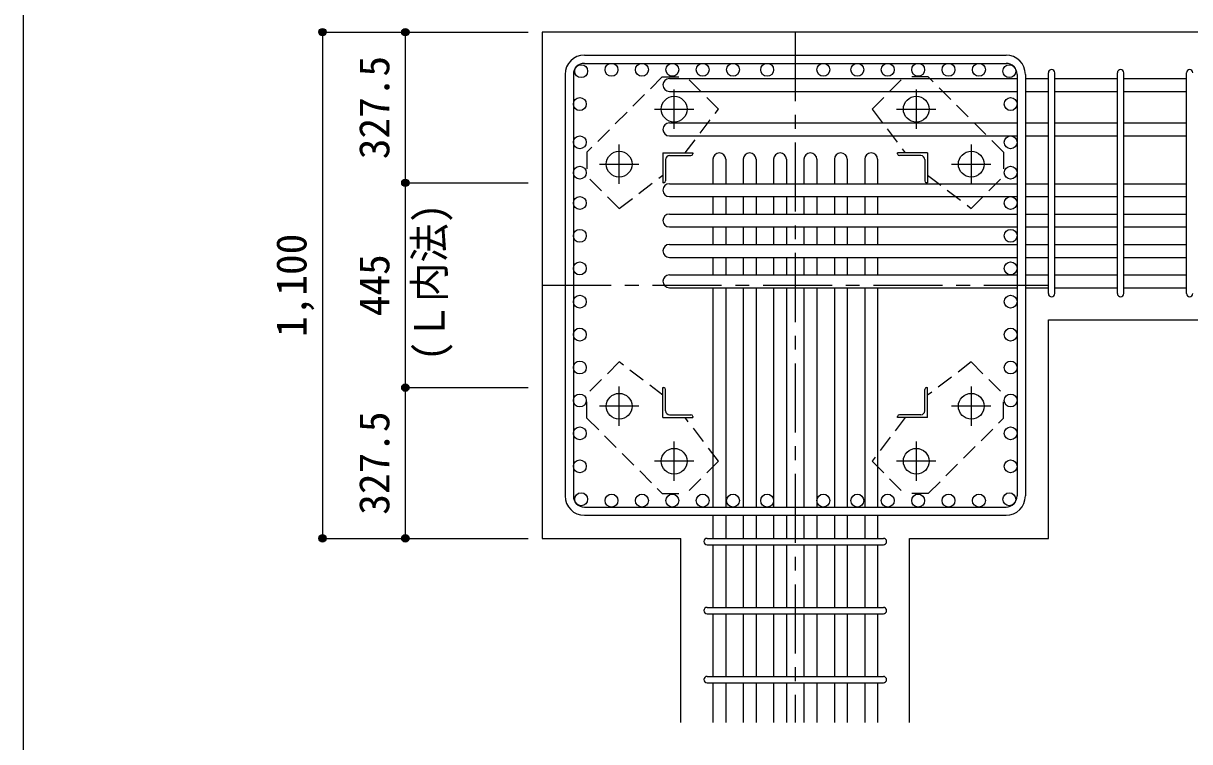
# Model space of a CAD drawing. Units: millimetres at full size, sheet at 1:30. Extents: x -5973 to 5954, y -4195 to 4201.
# Drawn here: x -5973 to -3439, y -2667 to -1106 of the extents above; entities that cross this region are included whole.
import ezdxf
from ezdxf.enums import TextEntityAlignment as Align

# ---------------------------------------------------------------- set-up
doc = ezdxf.new("R2010")
doc.units = ezdxf.units.MM
doc.header["$LTSCALE"] = 30
doc.header["$PDMODE"] = 32
doc.header["$PDSIZE"] = 15
doc.linetypes.add('CHAIN1', pattern=[8, 5, -1, 1, -1])
doc.linetypes.add('DASHED1', pattern=[1.8, 1.2, -0.6])
for name, color, linetype in [('0-1_躯体線', 2, 'Continuous'), ('0-2_アンカー、アングル', 4, 'Continuous'), ('0-3_立上り筋', 3, 'Continuous'), ('0-4_フープ筋', 7, 'Continuous'), ('0-5_基礎梁筋', 7, 'Continuous'), ('0-6_スタラップ筋', 7, 'Continuous'), ('0-7_文字', 4, 'Continuous'), ('0-9_プレート', 4, 'DASHED1'), ('0-D_寸法', 4, 'Continuous'), ('F-0_枠', 6, 'Continuous')]:
    doc.layers.add(name, color=color, linetype=linetype)
doc.styles.add('ＭＳ ゴシック', font='')
doc.styles.get('ＭＳ ゴシック').set_extended_font_data('MS Gothic')

msp = doc.modelspace()

# ---------------------------------------------------------------- linework, layer by layer
at = {"layer": '0-1_躯体線'}
for p, q in [((-3345.8, -1124.89), (-4845.8, -1124.89)), ((-4845.8, -1124.89), (-4845.8, -2224.89)), ((-3745.8, -1749.89), (-3345.8, -1749.89)), ((-3745.8, -2224.89), (-3745.8, -1749.89)), ((-4845.8, -2224.89), (-4544.3, -2224.89)), ((-4544.3, -2624.89), (-4544.3, -2224.89))]:
    msp.add_line(p, q, dxfattribs=at)
msp.add_lwpolyline([(-4047.3, -2624.89), (-4047.3, -2224.89), (-3745.8, -2224.89)], dxfattribs=at)
at = {"layer": '0-2_アンカー、アングル', "linetype": 'CHAIN1'}
for p, q in [((-4558.8, -1335.1), (-4558.8, -1249.59)), ((-4032.8, -1249.6), (-4032.8, -1335.09)), ((-4601.6, -1292.39), (-4516.1, -1292.39)), ((-4075.5, -1292.39), (-3990, -1292.39)), ((-4678.3, -1454.6), (-4678.3, -1369.09)), ((-3913.3, -1369.1), (-3913.3, -1454.59)), ((-4721.1, -1411.89), (-4635.6, -1411.89)), ((-3956, -1411.89), (-3870.5, -1411.89)), ((-4678.3, -1980.69), (-4678.3, -1895.2)), ((-3913.3, -1895.19), (-3913.3, -1980.7)), ((-4635.6, -1937.89), (-4721.1, -1937.89)), ((-3870.5, -1937.89), (-3956, -1937.89)), ((-4558.8, -2100.19), (-4558.8, -2014.7)), ((-4032.8, -2014.69), (-4032.8, -2100.2)), ((-4516.1, -2057.39), (-4601.6, -2057.39)), ((-3990, -2057.39), (-4075.5, -2057.39))]:
    msp.add_line(p, q, dxfattribs=at)
at = {"layer": '0-2_アンカー、アングル'}
for p, q in [((-4583.3, -1387.39), (-4518.3, -1387.39)), ((-4583.3, -1387.39), (-4583.3, -1452.39)), ((-4568.8, -1393.39), (-4522.3, -1393.39)), ((-4518.3, -1387.39), (-4518.3, -1389.39)), ((-4008.3, -1387.39), (-4073.3, -1387.39)), ((-4073.3, -1389.39), (-4073.3, -1387.39)), ((-4022.8, -1393.39), (-4069.3, -1393.39)), ((-4008.3, -1387.39), (-4008.3, -1452.39)), ((-4577.3, -1401.89), (-4577.3, -1448.39)), ((-4014.3, -1401.89), (-4014.3, -1448.39)), ((-4581.3, -1452.39), (-4583.3, -1452.39)), ((-4008.3, -1452.39), (-4010.3, -1452.39)), ((-4583.3, -1897.39), (-4581.3, -1897.39)), ((-4583.3, -1962.39), (-4583.3, -1897.39)), ((-4010.3, -1897.39), (-4008.3, -1897.39)), ((-4008.3, -1962.39), (-4008.3, -1897.39)), ((-4577.3, -1947.89), (-4577.3, -1901.39)), ((-4014.3, -1947.89), (-4014.3, -1901.39)), ((-4583.3, -1962.39), (-4518.3, -1962.39)), ((-4568.8, -1956.39), (-4522.3, -1956.39)), ((-4518.3, -1960.39), (-4518.3, -1962.39)), ((-4073.3, -1962.39), (-4073.3, -1960.39)), ((-4008.3, -1962.39), (-4073.3, -1962.39)), ((-4022.8, -1956.39), (-4069.3, -1956.39))]:
    msp.add_line(p, q, dxfattribs=at)
at = {"layer": '0-2_アンカー、アングル', "color": 3}
for centre in [(-4558.8, -1292.39), (-4032.8, -1292.39), (-4678.3, -1411.89), (-3913.3, -1411.89), (-4678.3, -1937.89), (-3913.3, -1937.89), (-4558.8, -2057.39), (-4032.8, -2057.39)]:
    msp.add_circle(centre, 28, dxfattribs=at)
at = {"layer": '0-2_アンカー、アングル'}
for centre, radius, start, end in [((-4568.8, -1401.89), 8.5, 90, 180), ((-4522.3, -1389.39), 4, 270, 0), ((-4069.3, -1389.39), 4, 180, 270), ((-4022.8, -1401.89), 8.5, 0, 90), ((-4581.3, -1448.39), 4, 270, 0), ((-4010.3, -1448.39), 4, 180, 270), ((-4581.3, -1901.39), 4, 0, 90), ((-4010.3, -1901.39), 4, 90, 180), ((-4568.8, -1947.89), 8.5, 180, 270), ((-4022.8, -1947.89), 8.5, 270, 0), ((-4522.3, -1960.39), 4, 0, 90), ((-4069.3, -1960.39), 4, 90, 180)]:
    msp.add_arc(centre, radius, start, end, dxfattribs=at)
at = {"layer": '0-3_立上り筋'}
for centre in [(-4760.87, -1209.82), (-4694.87, -1206.89), (-4628.87, -1206.89), (-4562.87, -1206.89), (-4496.87, -1206.89), (-4430.87, -1206.89), (-4356.8, -1206.89), (-4234.8, -1206.89), (-4160.73, -1206.89), (-4094.73, -1206.89), (-4028.73, -1206.89), (-3962.73, -1206.89), (-3896.73, -1206.89), (-3830.73, -1209.82), (-4763.8, -1281.37), (-3827.8, -1281.37), (-4763.8, -1364.39), (-3827.8, -1364.39), (-4763.8, -1430.39), (-3827.8, -1430.39), (-4763.8, -1496.39), (-3827.8, -1496.39), (-4763.8, -1567.57), (-3827.8, -1567.57), (-4763.8, -1638.39), (-3827.8, -1638.39), (-4763.8, -1710.67), (-3827.8, -1710.67), (-4763.8, -1782.22), (-3827.8, -1782.22), (-4763.8, -1853.77), (-3827.8, -1853.77), (-4763.8, -1925.32), (-3827.8, -1925.32), (-4763.8, -1996.87), (-3827.8, -1996.87), (-4763.8, -2068.42), (-3827.8, -2068.42), (-4760.87, -2139.97), (-3830.73, -2139.97), (-4694.87, -2142.89), (-4628.87, -2142.89), (-4562.87, -2142.89), (-4496.87, -2142.89), (-4430.87, -2142.89), (-4356.8, -2142.89), (-4234.8, -2142.89), (-4160.73, -2142.89), (-4094.73, -2142.89), (-4028.73, -2142.89), (-3962.73, -2142.89), (-3896.73, -2142.89)]:
    msp.add_circle(centre, 14, dxfattribs=at)
at = {"layer": '0-4_フープ筋'}
for p, q in [((-4753.8, -1174.89), (-3837.8, -1174.89)), ((-4753.8, -1192.89), (-3837.8, -1192.89)), ((-4795.8, -1216.89), (-4795.8, -2132.89)), ((-4777.8, -1216.89), (-4777.8, -2132.89)), ((-3813.8, -1216.89), (-3813.8, -2132.89)), ((-3795.8, -1216.89), (-3795.8, -2132.89)), ((-4753.8, -2156.89), (-3837.8, -2156.89)), ((-4753.8, -2174.89), (-3837.8, -2174.89))]:
    msp.add_line(p, q, dxfattribs=at)
for centre, radius, start, end in [((-4753.8, -1216.89), 42, 90, 180), ((-3837.8, -1216.89), 42, 0, 90), ((-4753.8, -1216.89), 24, 90, 180), ((-3837.8, -1216.89), 24, 0, 90), ((-4753.8, -2132.89), 42, 180, 270), ((-4753.8, -2132.89), 24, 180, 270), ((-3837.8, -2132.89), 42, 270, 0), ((-3837.8, -2132.89), 24, 270, 0)]:
    msp.add_arc(centre, radius, start, end, dxfattribs=at)
at = {"layer": '0-5_基礎梁筋'}
for p, q in [((-4569.3, -1225.82), (-3813.8, -1225.82)), ((-3795.8, -1225.82), (-3745.8, -1225.82)), ((-3731.8, -1225.82), (-3595.8, -1225.82)), ((-3581.8, -1225.82), (-3445.8, -1225.82)), ((-4569.3, -1253.82), (-3813.8, -1253.82)), ((-3795.8, -1253.82), (-3745.8, -1253.82)), ((-3731.8, -1253.82), (-3595.8, -1253.82)), ((-3581.8, -1253.82), (-3445.8, -1253.82)), ((-4569.3, -1322.39), (-3813.8, -1322.39)), ((-3795.8, -1322.39), (-3745.8, -1322.39)), ((-3731.8, -1322.39), (-3595.8, -1322.39)), ((-3581.8, -1322.39), (-3445.8, -1322.39)), ((-4569.3, -1350.39), (-3813.8, -1350.39)), ((-3795.8, -1350.39), (-3745.8, -1350.39)), ((-3731.8, -1350.39), (-3595.8, -1350.39)), ((-3581.8, -1350.39), (-3445.8, -1350.39)), ((-4474.8, -1401.39), (-4474.8, -1454.39)), ((-4446.8, -1401.39), (-4446.8, -1454.39)), ((-4408.8, -1401.39), (-4408.8, -1454.39)), ((-4380.8, -1401.39), (-4380.8, -1454.39)), ((-4342.8, -1401.39), (-4342.8, -1454.39)), ((-4314.8, -1401.39), (-4314.8, -1454.39)), ((-4276.8, -1401.39), (-4276.8, -1454.39)), ((-4248.8, -1401.39), (-4248.8, -1454.39)), ((-4210.8, -1401.39), (-4210.8, -1454.39)), ((-4182.8, -1401.39), (-4182.8, -1454.39)), ((-4144.8, -1401.39), (-4144.8, -1454.39)), ((-4116.8, -1401.39), (-4116.8, -1454.39)), ((-4569.3, -1454.39), (-3813.8, -1454.39)), ((-3795.8, -1454.39), (-3745.8, -1454.39)), ((-3731.8, -1454.39), (-3595.8, -1454.39)), ((-3581.8, -1454.39), (-3445.8, -1454.39)), ((-4569.3, -1482.39), (-3813.8, -1482.39)), ((-4474.8, -1482.39), (-4474.8, -1520.39)), ((-4446.8, -1482.39), (-4446.8, -1520.39)), ((-4408.8, -1482.39), (-4408.8, -1520.39)), ((-4380.8, -1482.39), (-4380.8, -1520.39)), ((-4342.8, -1482.39), (-4342.8, -1520.39)), ((-4314.8, -1482.39), (-4314.8, -1520.39)), ((-4276.8, -1482.39), (-4276.8, -1520.39)), ((-4248.8, -1482.39), (-4248.8, -1520.39)), ((-4210.8, -1482.39), (-4210.8, -1520.39)), ((-4182.8, -1482.39), (-4182.8, -1520.39)), ((-4144.8, -1482.39), (-4144.8, -1520.39)), ((-4116.8, -1482.39), (-4116.8, -1520.39)), ((-3795.8, -1482.39), (-3745.8, -1482.39)), ((-3731.8, -1482.39), (-3595.8, -1482.39)), ((-3581.8, -1482.39), (-3445.8, -1482.39)), ((-4569.3, -1520.39), (-3813.8, -1520.39)), ((-3795.8, -1520.39), (-3745.8, -1520.39)), ((-3731.8, -1520.39), (-3595.8, -1520.39)), ((-3581.8, -1520.39), (-3445.8, -1520.39)), ((-4569.3, -1548.39), (-3813.8, -1548.39)), ((-4474.8, -1548.39), (-4474.8, -1586.39)), ((-4446.8, -1548.39), (-4446.8, -1586.39)), ((-4408.8, -1548.39), (-4408.8, -1586.39)), ((-4380.8, -1548.39), (-4380.8, -1586.39)), ((-4342.8, -1548.39), (-4342.8, -1586.39)), ((-4314.8, -1548.39), (-4314.8, -1586.39)), ((-4276.8, -1548.39), (-4276.8, -1586.39)), ((-4248.8, -1548.39), (-4248.8, -1586.39)), ((-4210.8, -1548.39), (-4210.8, -1586.39)), ((-4182.8, -1548.39), (-4182.8, -1586.39)), ((-4144.8, -1548.39), (-4144.8, -1586.39)), ((-4116.8, -1548.39), (-4116.8, -1586.39)), ((-3795.8, -1548.39), (-3745.8, -1548.39)), ((-3731.8, -1548.39), (-3595.8, -1548.39)), ((-3581.8, -1548.39), (-3445.8, -1548.39)), ((-4569.3, -1586.39), (-3813.8, -1586.39)), ((-3795.8, -1586.39), (-3745.8, -1586.39)), ((-3731.8, -1586.39), (-3595.8, -1586.39)), ((-3581.8, -1586.39), (-3445.8, -1586.39)), ((-4569.3, -1614.39), (-3813.8, -1614.39)), ((-4474.8, -1614.39), (-4474.8, -1652.39)), ((-4446.8, -1614.39), (-4446.8, -1652.39)), ((-4408.8, -1614.39), (-4408.8, -1652.39)), ((-4380.8, -1614.39), (-4380.8, -1652.39)), ((-4342.8, -1614.39), (-4342.8, -1652.39)), ((-4314.8, -1614.39), (-4314.8, -1652.39)), ((-4276.8, -1614.39), (-4276.8, -1652.39)), ((-4248.8, -1614.39), (-4248.8, -1652.39)), ((-4210.8, -1614.39), (-4210.8, -1652.39)), ((-4182.8, -1614.39), (-4182.8, -1652.39)), ((-4144.8, -1614.39), (-4144.8, -1652.39)), ((-4116.8, -1614.39), (-4116.8, -1652.39)), ((-3795.8, -1614.39), (-3745.8, -1614.39)), ((-3731.8, -1614.39), (-3595.8, -1614.39)), ((-3581.8, -1614.39), (-3445.8, -1614.39)), ((-4569.3, -1652.39), (-3813.8, -1652.39)), ((-3795.8, -1652.39), (-3745.8, -1652.39)), ((-3731.8, -1652.39), (-3595.8, -1652.39)), ((-3581.8, -1652.39), (-3445.8, -1652.39)), ((-4569.3, -1680.39), (-3813.8, -1680.39)), ((-4474.8, -1680.39), (-4474.8, -2156.89)), ((-4446.8, -1680.39), (-4446.8, -2156.89)), ((-4408.8, -1680.39), (-4408.8, -2156.89)), ((-4380.8, -1680.39), (-4380.8, -2156.89)), ((-4342.8, -1680.39), (-4342.8, -2156.89)), ((-4314.8, -1680.39), (-4314.8, -2156.89)), ((-4276.8, -1680.39), (-4276.8, -2156.89)), ((-4248.8, -1680.39), (-4248.8, -2156.89)), ((-4210.8, -1680.39), (-4210.8, -2156.89)), ((-4182.8, -1680.39), (-4182.8, -2156.89)), ((-4144.8, -1680.39), (-4144.8, -2156.89)), ((-4116.8, -1680.39), (-4116.8, -2156.89)), ((-3795.8, -1680.39), (-3745.8, -1680.39)), ((-3731.8, -1680.39), (-3595.8, -1680.39)), ((-3581.8, -1680.39), (-3445.8, -1680.39)), ((-4474.8, -2174.89), (-4474.8, -2224.89)), ((-4446.8, -2174.89), (-4446.8, -2224.89)), ((-4408.8, -2174.89), (-4408.8, -2224.89)), ((-4380.8, -2174.89), (-4380.8, -2224.89)), ((-4342.8, -2174.89), (-4342.8, -2224.89)), ((-4314.8, -2174.89), (-4314.8, -2224.89)), ((-4276.8, -2174.89), (-4276.8, -2224.89)), ((-4248.8, -2174.89), (-4248.8, -2224.89)), ((-4210.8, -2174.89), (-4210.8, -2224.89)), ((-4182.8, -2174.89), (-4182.8, -2224.89)), ((-4144.8, -2174.89), (-4144.8, -2224.89)), ((-4116.8, -2174.89), (-4116.8, -2224.89)), ((-4474.8, -2238.89), (-4474.8, -2374.89)), ((-4446.8, -2238.89), (-4446.8, -2374.89)), ((-4408.8, -2238.89), (-4408.8, -2374.89)), ((-4380.8, -2238.89), (-4380.8, -2374.89)), ((-4342.8, -2238.89), (-4342.8, -2374.89)), ((-4314.8, -2238.89), (-4314.8, -2374.89)), ((-4276.8, -2238.89), (-4276.8, -2374.89)), ((-4248.8, -2238.89), (-4248.8, -2374.89)), ((-4210.8, -2238.89), (-4210.8, -2374.89)), ((-4182.8, -2238.89), (-4182.8, -2374.89)), ((-4144.8, -2238.89), (-4144.8, -2374.89)), ((-4116.8, -2238.89), (-4116.8, -2374.89)), ((-4474.8, -2388.89), (-4474.8, -2524.89)), ((-4446.8, -2388.89), (-4446.8, -2524.89)), ((-4408.8, -2388.89), (-4408.8, -2524.89)), ((-4380.8, -2388.89), (-4380.8, -2524.89)), ((-4342.8, -2388.89), (-4342.8, -2524.89)), ((-4314.8, -2388.89), (-4314.8, -2524.89)), ((-4276.8, -2388.89), (-4276.8, -2524.89)), ((-4248.8, -2388.89), (-4248.8, -2524.89)), ((-4210.8, -2388.89), (-4210.8, -2524.89)), ((-4182.8, -2388.89), (-4182.8, -2524.89)), ((-4144.8, -2388.89), (-4144.8, -2524.89)), ((-4116.8, -2388.89), (-4116.8, -2524.89)), ((-4474.8, -2538.89), (-4474.8, -2624.89)), ((-4446.8, -2538.89), (-4446.8, -2624.89)), ((-4408.8, -2538.89), (-4408.8, -2624.89)), ((-4380.8, -2538.89), (-4380.8, -2624.89)), ((-4342.8, -2538.89), (-4342.8, -2624.89)), ((-4314.8, -2538.89), (-4314.8, -2624.89)), ((-4276.8, -2538.89), (-4276.8, -2624.89)), ((-4248.8, -2538.89), (-4248.8, -2624.89)), ((-4210.8, -2538.89), (-4210.8, -2624.89)), ((-4182.8, -2538.89), (-4182.8, -2624.89)), ((-4144.8, -2538.89), (-4144.8, -2624.89)), ((-4116.8, -2538.89), (-4116.8, -2624.89))]:
    msp.add_line(p, q, dxfattribs=at)
for centre, start, end in [((-4569.3, -1239.82), 90, 270), ((-4569.3, -1336.39), 90, 270), ((-4460.8, -1401.39), 0, 180), ((-4394.8, -1401.39), 0, 180), ((-4328.8, -1401.39), 0, 180), ((-4262.8, -1401.39), 0, 180), ((-4196.8, -1401.39), 0, 180), ((-4130.8, -1401.39), 0, 180), ((-4569.3, -1468.39), 90, 270), ((-4569.3, -1534.39), 90, 270), ((-4569.3, -1600.39), 90, 270), ((-4569.3, -1666.39), 90, 270)]:
    msp.add_arc(centre, 14, start, end, dxfattribs=at)
at = {"layer": '0-6_スタラップ筋'}
for p, q in [((-3745.8, -1692.89), (-3745.8, -1213.32)), ((-3731.8, -1692.89), (-3731.8, -1213.32)), ((-3595.8, -1692.89), (-3595.8, -1213.32)), ((-3581.8, -1692.89), (-3581.8, -1213.32)), ((-3445.8, -1692.89), (-3445.8, -1213.32)), ((-4487.3, -2224.89), (-4104.3, -2224.89)), ((-4487.3, -2238.89), (-4104.3, -2238.89)), ((-4487.3, -2374.89), (-4104.3, -2374.89)), ((-4487.3, -2388.89), (-4104.3, -2388.89)), ((-4487.3, -2524.89), (-4104.3, -2524.89)), ((-4487.3, -2538.89), (-4104.3, -2538.89))]:
    msp.add_line(p, q, dxfattribs=at)
for centre, start, end in [((-3738.8, -1213.32), 0, 180), ((-3738.8, -1213.32), 0, 180), ((-3738.8, -1213.32), 0, 180), ((-3738.8, -1213.32), 0, 180), ((-3588.8, -1213.32), 0, 180), ((-3438.8, -1213.32), 0, 180), ((-3738.8, -1692.89), 180, 0), ((-3738.8, -1692.89), 180, 0), ((-3738.8, -1692.89), 180, 0), ((-3738.8, -1692.89), 180, 0), ((-3588.8, -1692.89), 180, 0), ((-3438.8, -1692.89), 180, 0), ((-4487.3, -2231.89), 90, 270), ((-4487.3, -2231.89), 90, 270), ((-4487.3, -2231.89), 90, 270), ((-4487.3, -2231.89), 90, 270), ((-4104.3, -2231.89), 270, 90), ((-4104.3, -2231.89), 270, 90), ((-4104.3, -2231.89), 270, 90), ((-4104.3, -2231.89), 270, 90), ((-4487.3, -2381.89), 90, 270), ((-4104.3, -2381.89), 270, 90), ((-4487.3, -2531.89), 90, 270), ((-4104.3, -2531.89), 270, 90)]:
    msp.add_arc(centre, 7, start, end, dxfattribs=at)
at = {"layer": '0-9_プレート'}
for p, q in [((-4584.93, -1222.42), (-4532.6, -1222.42)), ((-4128.99, -1292.41), (-4059, -1222.43)), ((-4128.99, -1292.41), (-4056.6, -1387.4)), ((-3843.33, -1385.77), (-3843.33, -1438.09)), ((-4678.28, -1508.08), (-4748.27, -1438.09)), ((-4678.28, -1508.08), (-4583.3, -1435.7)), ((-3913.32, -1841.71), (-4008.3, -1914.09)), ((-3913.32, -1841.71), (-3843.33, -1911.7)), ((-4748.27, -1964.02), (-4748.27, -1911.7)), ((-4462.62, -2057.38), (-4535, -1962.39)), ((-4462.62, -2057.38), (-4532.61, -2127.36)), ((-4006.67, -2127.37), (-4059, -2127.37))]:
    msp.add_line(p, q, dxfattribs=at)
for points in [[(-4584.93, -1222.42), (-4748.27, -1385.77), (-4748.27, -1438.09)], [(-4535, -1387.4), (-4462.61, -1292.41), (-4532.6, -1222.42)], [(-3843.33, -1385.77), (-4006.67, -1222.43), (-4059, -1222.43)], [(-4008.3, -1435.7), (-3913.32, -1508.08), (-3843.33, -1438.09)], [(-4583.3, -1914.09), (-4678.28, -1841.71), (-4748.27, -1911.7)], [(-4006.67, -2127.37), (-3843.33, -1964.02), (-3843.33, -1911.7)], [(-4748.27, -1964.02), (-4584.93, -2127.36), (-4532.6, -2127.36)], [(-4056.6, -1962.39), (-4128.99, -2057.38), (-4059, -2127.37)]]:
    msp.add_lwpolyline(points, dxfattribs=at)
at = {"layer": '0-D_寸法'}
for p, q in [((-5322.84, -1124.89), (-5322.84, -2224.89)), ((-5322.84, -1124.89), (-5142.84, -1124.89)), ((-5322.84, -1124.89), (-5142.84, -1124.89)), ((-5322.84, -1124.89), (-5322.84, -2224.89)), ((-5142.84, -1452.39), (-5142.84, -1124.89)), ((-5142.84, -1124.89), (-4875.8, -1124.89)), ((-5142.84, -1897.39), (-5142.84, -1452.39)), ((-5142.84, -1452.39), (-4875.8, -1452.39)), ((-5142.84, -2224.89), (-5142.84, -1897.39)), ((-5142.84, -1897.39), (-4875.8, -1897.39)), ((-5322.84, -2224.89), (-5142.84, -2224.89)), ((-5142.84, -2224.89), (-4875.8, -2224.89)), ((-5142.84, -2224.89), (-4875.8, -2224.89))]:
    msp.add_line(p, q, dxfattribs=at)
at = {"layer": '0-D_寸法', "linetype": 'CHAIN1'}
for p, q in [((-4295.8, -1124.89), (-4295.8, -2624.89)), ((-4845.8, -1674.89), (-3745.8, -1674.89))]:
    msp.add_line(p, q, dxfattribs=at)
at = {"layer": '0-D_寸法'}
for centre, radius in [((-5322.84, -1124.89), 8), ((-5322.84, -1124.89), 7.2), ((-5322.84, -1124.89), 6.4), ((-5322.84, -1124.89), 5.6), ((-5322.84, -1124.89), 4.8), ((-5322.84, -1124.89), 4), ((-5322.84, -1124.89), 3.2), ((-5322.84, -1124.89), 2.4), ((-5322.84, -1124.89), 1.6), ((-5322.84, -1124.89), 0.8), ((-5142.84, -1124.89), 8), ((-5142.84, -1124.89), 7.2), ((-5142.84, -1124.89), 6.4), ((-5142.84, -1124.89), 5.6), ((-5142.84, -1124.89), 4.8), ((-5142.84, -1124.89), 4), ((-5142.84, -1124.89), 3.2), ((-5142.84, -1124.89), 2.4), ((-5142.84, -1124.89), 1.6), ((-5142.84, -1124.89), 0.8), ((-5142.84, -1452.39), 8), ((-5142.84, -1452.39), 7.2), ((-5142.84, -1452.39), 6.4), ((-5142.84, -1452.39), 5.6), ((-5142.84, -1452.39), 4.8), ((-5142.84, -1452.39), 4), ((-5142.84, -1452.39), 3.2), ((-5142.84, -1452.39), 2.4), ((-5142.84, -1452.39), 1.6), ((-5142.84, -1452.39), 0.8), ((-5142.84, -1897.39), 8), ((-5142.84, -1897.39), 7.2), ((-5142.84, -1897.39), 6.4), ((-5142.84, -1897.39), 5.6), ((-5142.84, -1897.39), 4.8), ((-5142.84, -1897.39), 4), ((-5142.84, -1897.39), 3.2), ((-5142.84, -1897.39), 2.4), ((-5142.84, -1897.39), 1.6), ((-5142.84, -1897.39), 0.8), ((-5322.84, -2224.89), 8), ((-5322.84, -2224.89), 7.2), ((-5322.84, -2224.89), 6.4), ((-5322.84, -2224.89), 5.6), ((-5322.84, -2224.89), 4.8), ((-5322.84, -2224.89), 4), ((-5322.84, -2224.89), 3.2), ((-5322.84, -2224.89), 2.4), ((-5322.84, -2224.89), 1.6), ((-5322.84, -2224.89), 0.8), ((-5142.84, -2224.89), 8), ((-5142.84, -2224.89), 7.2), ((-5142.84, -2224.89), 6.4), ((-5142.84, -2224.89), 5.6), ((-5142.84, -2224.89), 4.8), ((-5142.84, -2224.89), 4), ((-5142.84, -2224.89), 3.2), ((-5142.84, -2224.89), 2.4), ((-5142.84, -2224.89), 1.6), ((-5142.84, -2224.89), 0.8)]:
    msp.add_circle(centre, radius, dxfattribs=at)
at = {"layer": '0-D_寸法', "color": 7}
for p in [(-5322.84, -1124.89), (-5142.84, -1124.89), (-5142.84, -1452.39), (-5142.84, -1897.39), (-5322.84, -2224.89), (-5142.84, -2224.89)]:
    msp.add_point(p, dxfattribs=at)
at = {"layer": 'F-0_枠'}
msp.add_line((-5972.88, 4201.15), (-5972.88, -4195.24), dxfattribs=at)

# ---------------------------------------------------------------- texts
at = {"layer": '0-7_文字', "style": 'ＭＳ ゴシック', "width": 0.95}
msp.add_text('(Ｌ内法)', height=65.98, rotation=90, dxfattribs=at).set_placement((-5037.78, -1839.49), align=Align.BOTTOM_LEFT)
at = {"layer": '0-D_寸法', "style": 'ＭＳ ゴシック'}
for s, p in [('327.5', (-5157.84, -1401.14)), ('1,100', (-5337.84, -1787.39)), ('445', (-5157.84, -1742.39)), ('327.5', (-5157.84, -2173.64))]:
    msp.add_text(s, height=65.98, rotation=90, dxfattribs=at).set_placement(p, align=Align.BOTTOM_LEFT)

doc.saveas('drawing.dxf')
